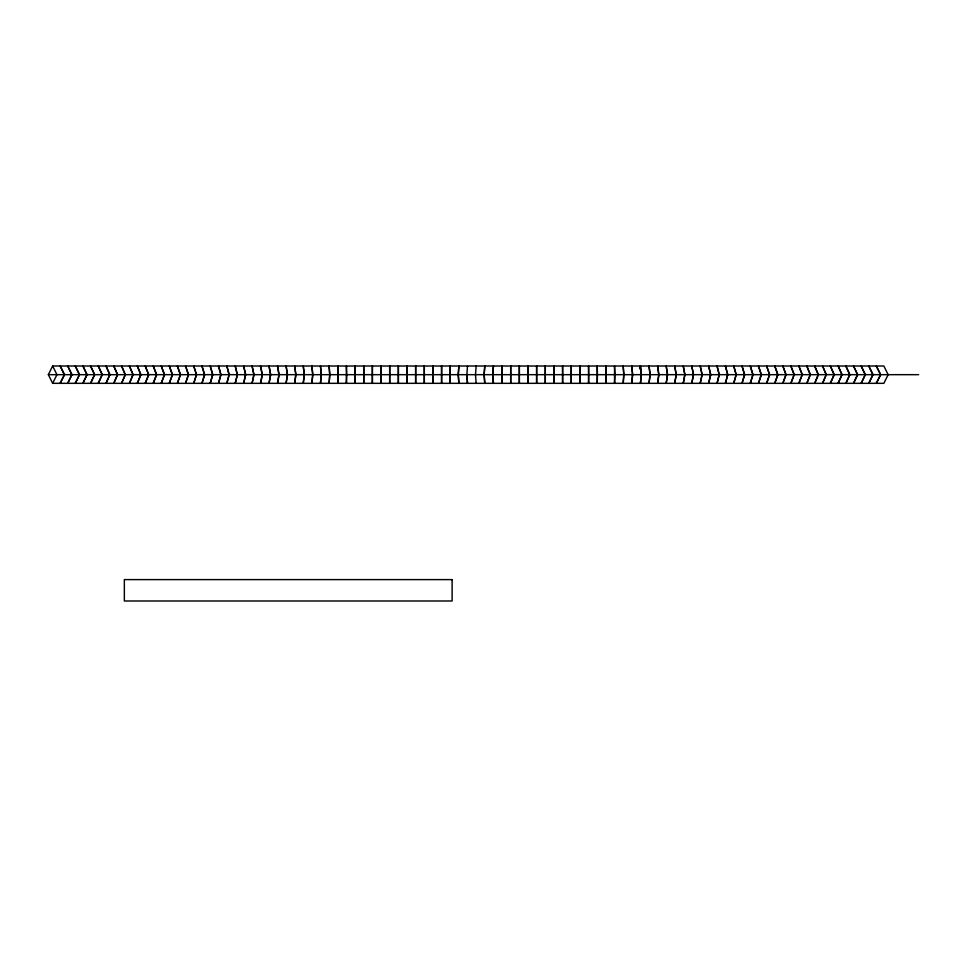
<?xml version="1.0" encoding="UTF-8"?>
<svg xmlns="http://www.w3.org/2000/svg" width="967" height="967" viewBox="0 0 967 967"><rect width="100%" height="100%" fill="white"/><g stroke="black" fill="none" stroke-linecap="round" stroke-linejoin="round"><path stroke-width="1.45" d="M466.868 374.676L467.508 383.331L466.868 374.676L467.508 366.01M476.151 366.01L475.498 374.676L476.151 383.331M640.142 368.898L640.432 366.01L641.411 374.676L640.432 383.331L641.266 374.676L640.432 366.01L640.094 368.898M48.35 374.676L52.653 366.01L883.85 366.01L888.153 374.676L883.85 383.331L52.653 383.331L48.35 374.676L918.65 374.676M52.653 383.331L56.956 374.676L52.653 366.01M372.368 366.01L372.368 383.331L372.368 366.01M381.034 366.01L381.034 383.331L381.034 366.01M571.255 366.01L571.255 383.331L571.255 366.01M579.922 366.01L579.922 383.331L579.922 366.01M363.81 374.676L363.713 383.331L363.713 366.01L363.81 374.676M588.673 374.676L588.577 383.331L588.577 366.01L588.673 374.676M389.689 366.01L389.689 383.331L389.689 366.01M562.601 366.01L562.601 383.331L562.601 366.01M355.264 374.676L355.058 383.331L355.058 366.01L355.264 374.676M398.356 366.01L398.356 383.331L398.356 366.01M553.946 366.01L553.946 383.331L553.946 366.01M597.437 374.676L597.231 383.331L597.231 366.01L597.437 374.676M407.01 366.01L407.01 383.331L407.01 366.01M545.291 366.01L545.291 383.331L545.291 366.01M346.718 374.676L346.404 383.331L346.404 366.01L346.718 374.676M606.212 374.676L605.886 383.331L605.886 366.01L606.212 374.676M415.653 366.01L415.653 383.331L415.653 366.01M536.637 366.01L536.637 383.331L536.637 366.01M338.196 374.676L337.749 383.331L337.749 366.01L338.196 374.676M424.308 366.01L424.308 383.331L424.308 366.01M527.982 366.01L527.982 383.331L527.982 366.01M614.988 374.676L614.541 383.331L614.541 366.01L614.988 374.676M432.95 366.01L432.95 383.331L432.95 366.01M519.339 366.01L519.339 383.331L519.339 366.01M441.593 366.01L441.593 383.331L441.593 366.01M510.697 366.01L510.697 383.331L510.697 366.01M329.687 374.676L329.118 383.331L329.82 374.676L329.118 366.01L329.687 374.676M450.235 366.01L450.235 383.331L450.235 366.01M502.054 366.01L502.054 383.331L502.054 366.01M623.751 374.676L623.183 383.331L623.884 374.676L623.183 366.01L623.751 374.676M458.878 366.01L458.261 374.676L458.878 383.331L458.261 374.676L458.878 366.01M493.412 366.01L492.795 374.676L493.412 383.331L492.783 374.676L493.412 366.01M484.781 366.01L484.129 374.676L484.781 383.331L484.141 374.676L484.781 366.01M321.189 374.676L320.476 383.331L321.322 374.676L320.476 366.01L321.189 374.676M632.515 374.676L631.814 383.331L632.648 374.676L631.814 366.01L632.515 374.676M312.692 374.676L311.858 383.331L312.837 374.676L311.858 366.01L312.692 374.676M304.23 374.676L303.251 383.331L304.363 374.676L303.251 366.01L304.23 374.676M650.017 374.676L649.026 383.331L650.15 374.676L649.026 366.01L650.017 374.676M295.781 374.676L294.669 383.331L295.914 374.676L294.669 366.01L295.781 374.676M658.745 374.676L657.62 383.331L658.878 374.676L657.62 366.01L658.745 374.676M287.344 374.676L286.099 383.331L287.489 374.676L286.099 366.01L287.344 374.676M667.448 374.676L666.19 383.331L667.593 374.676L666.19 366.01L667.448 374.676M278.943 374.676L277.553 383.331L279.076 374.676L277.553 366.01L278.943 374.676M676.138 374.676L674.724 383.331L676.271 374.676L674.724 366.01L676.138 374.676M270.555 374.676L269.031 383.331L270.7 374.676L269.031 366.01L270.555 374.676M684.793 374.676L683.246 383.331L684.938 374.676L683.246 366.01L684.793 374.676M262.202 374.676L260.534 383.331L262.335 374.676L260.534 366.01L262.202 374.676M693.436 374.676L691.743 383.331L693.569 374.676L691.743 366.01L693.436 374.676M253.862 374.676L252.061 383.331L254.007 374.676L252.061 366.01L253.862 374.676M702.042 374.676L700.205 383.331L702.175 374.676L700.205 366.01L702.042 374.676M245.57 374.676L243.624 383.331L245.703 374.676L243.624 366.01L245.57 374.676M710.612 374.676L708.642 383.331L710.745 374.676L708.642 366.01L710.612 374.676M237.29 374.676L235.211 383.331L237.423 374.676L235.211 366.01L237.29 374.676M719.146 374.676L717.043 383.331L719.291 374.676L717.043 366.01L719.146 374.676M229.058 374.676L226.846 383.331L229.191 374.676L226.846 366.01L229.058 374.676M727.655 374.676L725.407 383.331L727.788 374.676L725.407 366.01L727.655 374.676M220.851 374.676L218.506 383.331L220.984 374.676L218.506 366.01L220.851 374.676M736.105 374.676L733.735 383.331L736.238 374.676L733.735 366.01L736.105 374.676M212.68 374.676L210.202 383.331L212.8 374.676L210.202 366.01L212.68 374.676M744.53 374.676L742.015 383.331L744.663 374.676L742.015 366.01L744.53 374.676M204.545 374.676L201.946 383.331L204.666 374.676L201.946 366.01L204.545 374.676M752.906 374.676L750.271 383.331L753.027 374.676L750.271 366.01L752.906 374.676M196.446 374.676L193.726 383.331L196.567 374.676L193.726 366.01L196.446 374.676M761.234 374.676L758.479 383.331L761.367 374.676L758.479 366.01L761.234 374.676M188.384 374.676L185.543 383.331L188.492 374.676L185.543 366.01L188.384 374.676M769.527 374.676L766.638 383.331L769.647 374.676L766.638 366.01L769.527 374.676M180.358 374.676L177.396 383.331L180.466 374.676L177.396 366.01L180.358 374.676M777.77 374.676L774.76 383.331L777.879 374.676L774.76 366.01L777.77 374.676M172.368 374.676L169.298 383.331L172.477 374.676L169.298 366.01L172.368 374.676M785.953 374.676L782.835 383.331L786.074 374.676L782.835 366.01L785.953 374.676M164.414 374.676L161.247 383.331L164.523 374.676L161.247 366.01L164.414 374.676M794.1 374.676L790.873 383.331L794.209 374.676L790.873 366.01L794.1 374.676M156.509 374.676L153.233 383.331L156.606 374.676L153.233 366.01L156.509 374.676M802.199 374.676L798.851 383.331L802.308 374.676L798.851 366.01L802.199 374.676M148.628 374.676L145.255 383.331L148.725 374.676L145.255 366.01L148.628 374.676M810.249 374.676L806.804 383.331L810.346 374.676L806.804 366.01L810.249 374.676M140.795 374.676L137.326 383.331L140.892 374.676L137.326 366.01L140.795 374.676M818.251 374.676L814.697 383.331L818.348 374.676L814.697 366.01L818.251 374.676M132.999 374.676L129.433 383.331L133.083 374.676L129.433 366.01L132.999 374.676M125.239 374.676L121.576 383.331L125.323 374.676L121.576 366.01L125.239 374.676M826.205 374.676L822.554 383.331L826.289 374.676L822.554 366.01L826.205 374.676M117.515 374.676L113.768 383.331L117.599 374.676L113.768 366.01L117.515 374.676M834.11 374.676L830.363 383.331L834.195 374.676L830.363 366.01L834.11 374.676M109.827 374.676L105.995 383.331L109.9 374.676L105.995 366.01L109.827 374.676M841.967 374.676L838.135 383.331L842.052 374.676L838.135 366.01L841.967 374.676M102.176 374.676L98.271 383.331L102.248 374.676L98.271 366.01L102.176 374.676M849.775 374.676L845.859 383.331L849.86 374.676L845.859 366.01L849.775 374.676M94.548 374.676L90.572 383.331L94.621 374.676L90.572 366.01L94.548 374.676M857.536 374.676L853.535 383.331L857.62 374.676L853.535 366.01L857.536 374.676M86.97 374.676L82.92 383.331L87.042 374.676L82.92 366.01L86.97 374.676M865.26 374.676L861.174 383.331L865.332 374.676L861.174 366.01L865.26 374.676M79.415 374.676L75.305 383.331L79.487 374.676L75.305 366.01L79.415 374.676M872.923 374.676L868.777 383.331L872.996 374.676L868.777 366.01L872.923 374.676M71.896 374.676L67.714 383.331L71.957 374.676L67.714 366.01L71.896 374.676M880.562 374.676L876.332 383.331L880.623 374.676L876.332 366.01L880.562 374.676M64.414 374.676L60.172 383.331L64.463 374.676L60.172 366.01L64.414 374.676M452.121 579.608L124.344 579.608L124.344 600.99L452.121 600.99L452.121 579.608"/></g></svg>
